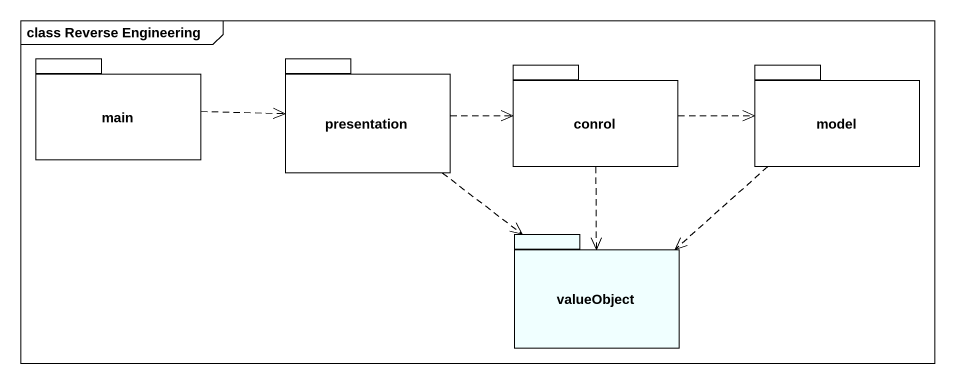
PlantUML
@startuml
mainframe class Reverse Engineering
package main {
}
package presentation {
}
package conrol {
}
package model {
}
package valueObject #F0FFFF {
}
main .right.> presentation
presentation .right.> conrol
presentation ..> valueObject
conrol .right.> model
conrol ..> valueObject
model ..> valueObject
@enduml
